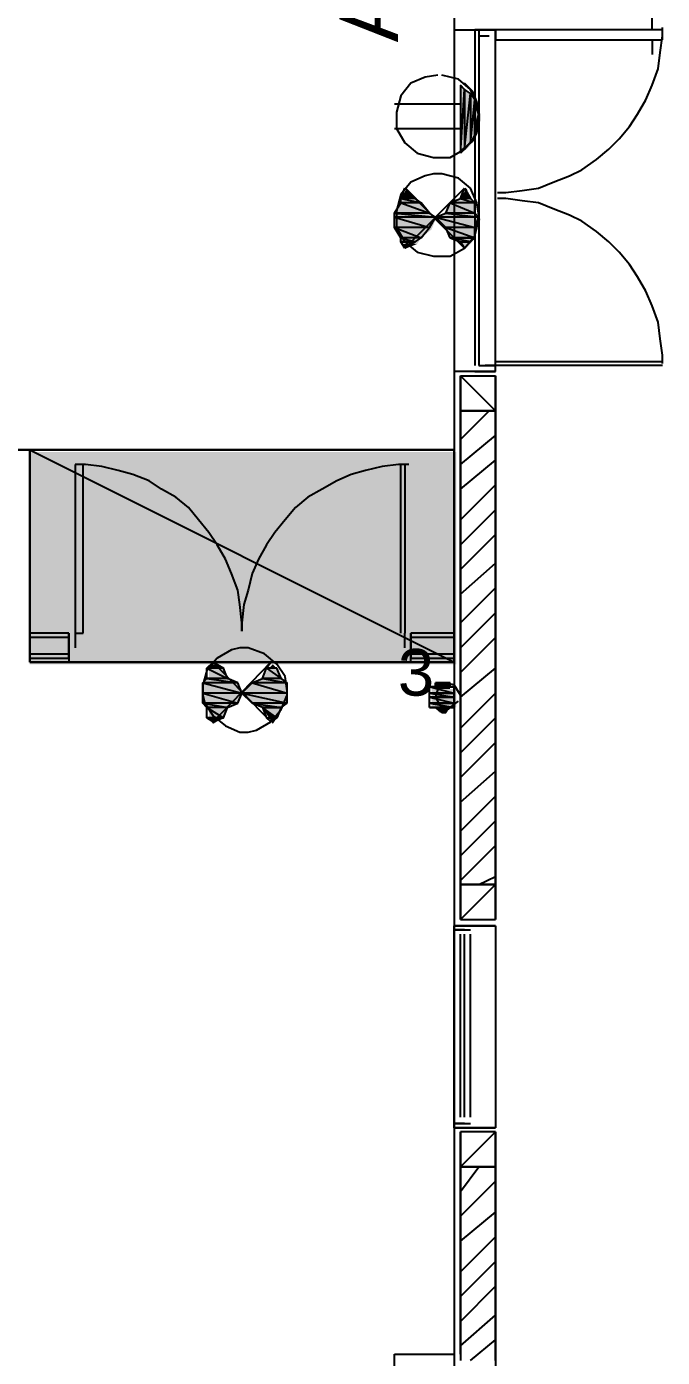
# Model space of a CAD drawing. Header units: millimetres. Extents: x 5 to 415, y 48 to 251.
# Drawn here: x 390.32 to 395.76, y 212.84 to 224.23 of the extents above; entities that cross this region are included whole.
import ezdxf

# ---------------------------------------------------------------- set-up
doc = ezdxf.new("R2010")
doc.units = ezdxf.units.MM
for name, color, linetype in [('H', 7, 'Continuous'), ('P', 7, 'Continuous'), ('T', 7, 'Continuous')]:
    doc.layers.add(name, color=color, linetype=linetype)

msp = doc.modelspace()

# ---------------------------------------------------------------- hatches: boundary and pattern name
at = {"layer": 'H', "linetype": 'Continuous'}
for points in [[(394.035, 223.15), (394.035, 223.732), (394.088, 223.696), (394.088, 223.185), (394.035, 223.15)], [(394.088, 223.185), (394.088, 223.696), (394.123, 223.643), (394.123, 223.22), (394.088, 223.185)], [(394.123, 223.22), (394.123, 223.643), (394.159, 223.608), (394.159, 223.308), (394.123, 223.22)], [(394.159, 223.344), (394.159, 223.555), (394.212, 223.485), (394.212, 223.432), (394.159, 223.344)], [(393.524, 222.762), (393.577, 222.85), (393.665, 222.762), (393.524, 222.762)], [(394.035, 222.762), (394.088, 222.85), (394.123, 222.762), (394.035, 222.762)], [(393.488, 222.638), (393.524, 222.709), (393.7, 222.709), (393.788, 222.638), (393.488, 222.638)], [(393.524, 222.709), (393.524, 222.762), (393.665, 222.762), (393.7, 222.709), (393.524, 222.709)], [(393.912, 222.638), (393.947, 222.709), (394.159, 222.709), (394.159, 222.638), (393.912, 222.638)], [(393.947, 222.709), (394.035, 222.762), (394.123, 222.762), (394.159, 222.709), (393.947, 222.709)], [(393.488, 222.585), (393.488, 222.638), (393.788, 222.638), (393.823, 222.585), (393.488, 222.585)], [(393.488, 222.497), (393.488, 222.585), (393.823, 222.585), (393.788, 222.497), (393.488, 222.497)], [(393.823, 222.585), (393.912, 222.638), (394.159, 222.638), (394.212, 222.585), (393.823, 222.585)], [(393.912, 222.497), (393.823, 222.585), (394.212, 222.585), (394.159, 222.497), (393.912, 222.497)], [(393.524, 222.426), (393.488, 222.497), (393.788, 222.497), (393.7, 222.426), (393.524, 222.426)], [(393.947, 222.426), (393.912, 222.497), (394.159, 222.497), (394.159, 222.426), (393.947, 222.426)], [(393.524, 222.373), (393.524, 222.426), (393.7, 222.426), (393.665, 222.373), (393.524, 222.373)], [(393.577, 222.338), (393.524, 222.373), (393.665, 222.373), (393.577, 222.338)], [(394.088, 222.338), (394.035, 222.373), (393.947, 222.426), (394.123, 222.373), (394.088, 222.338)], [(394.123, 222.373), (393.947, 222.426), (394.159, 222.426), (394.123, 222.373)], [(390.349, 218.775), (390.349, 220.592), (394, 220.592), (394, 218.775), (390.349, 218.775)], [(391.883, 218.74), (391.918, 218.775), (392.007, 218.74), (391.883, 218.74)], [(391.883, 218.652), (391.883, 218.74), (392.007, 218.74), (392.042, 218.652), (391.883, 218.652)], [(392.342, 218.652), (392.395, 218.74), (392.465, 218.74), (392.518, 218.652), (392.342, 218.652)], [(392.395, 218.74), (392.43, 218.775), (392.465, 218.74), (392.395, 218.74)], [(391.83, 218.616), (391.883, 218.652), (392.042, 218.652), (392.13, 218.616), (391.83, 218.616)], [(391.83, 218.528), (391.83, 218.616), (392.13, 218.616), (392.183, 218.528), (391.83, 218.528)], [(392.183, 218.528), (392.254, 218.616), (392.553, 218.616), (392.553, 218.528), (392.183, 218.528)], [(392.254, 218.616), (392.342, 218.652), (392.518, 218.652), (392.553, 218.616), (392.254, 218.616)], [(393.788, 218.528), (393.788, 218.563), (394, 218.563), (394, 218.528), (393.788, 218.528)], [(393.823, 218.563), (393.823, 218.616), (393.947, 218.616), (393.947, 218.563), (393.823, 218.563)], [(391.83, 218.44), (391.83, 218.528), (392.183, 218.528), (392.13, 218.44), (391.83, 218.44)], [(392.254, 218.44), (392.183, 218.528), (392.553, 218.528), (392.553, 218.44), (392.254, 218.44)], [(393.788, 218.475), (393.788, 218.528), (394, 218.528), (394, 218.475), (393.788, 218.475)], [(393.788, 218.44), (393.788, 218.475), (394, 218.475), (394, 218.44), (393.788, 218.44)], [(391.883, 218.405), (391.83, 218.44), (392.13, 218.44), (392.042, 218.405), (391.883, 218.405)], [(391.883, 218.317), (391.883, 218.405), (392.042, 218.405), (392.007, 218.317), (391.883, 218.317)], [(392.342, 218.405), (392.254, 218.44), (392.553, 218.44), (392.518, 218.405), (392.342, 218.405)], [(392.43, 218.264), (392.395, 218.317), (392.342, 218.405), (392.465, 218.317), (392.43, 218.264)], [(392.465, 218.317), (392.342, 218.405), (392.518, 218.405), (392.465, 218.317)], [(393.788, 218.405), (393.788, 218.44), (394, 218.44), (394, 218.405), (393.788, 218.405)], [(393.876, 218.352), (393.823, 218.405), (393.947, 218.405), (393.912, 218.352), (393.876, 218.352)], [(391.918, 218.264), (391.883, 218.317), (392.007, 218.317), (391.918, 218.264)]]:
    msp.add_hatch(color=256, dxfattribs=at).paths.add_polyline_path(points)

# ---------------------------------------------------------------- linework, layer by layer
at = {"layer": 'P'}
for points in [[(393.982, 237.49), (393.982, 220.61)], [(395.676, 224.208), (395.676, 224.331)], [(393.982, 224.208), (394.335, 224.208)], [(394.159, 224.208), (394.159, 221.333)], [(394.159, 224.208), (394.335, 224.208)], [(394.335, 224.208), (394.159, 224.208)], [(394.194, 224.208), (394.194, 221.333)], [(394.194, 224.155), (394.282, 224.155)], [(394.335, 224.208), (394.247, 224.208)], [(394.247, 224.208), (394.335, 224.208)], [(394.335, 221.28), (394.335, 224.208)], [(395.764, 224.208), (394.335, 224.208)], [(394.335, 224.208), (394.335, 224.12)], [(395.746, 224.014), (395.764, 224.155)], [(395.764, 224.155), (395.764, 224.226)], [(395.764, 224.12), (395.764, 224.208)], [(394.335, 224.12), (395.764, 224.12)], [(395.676, 224.12), (395.676, 223.996)], [(395.728, 223.873), (395.746, 224.014)], [(393.735, 223.802), (393.612, 223.749)], [(393.735, 223.802), (393.612, 223.749)], [(393.841, 223.82), (393.735, 223.802)], [(393.841, 223.82), (393.735, 223.802)], [(394.018, 223.785), (393.876, 223.82)], [(394.018, 223.785), (393.876, 223.82)], [(395.676, 223.732), (395.728, 223.873)], [(393.612, 223.749), (393.524, 223.643)], [(393.612, 223.749), (393.524, 223.643)], [(394.123, 223.696), (394.018, 223.785)], [(394.123, 223.696), (394.018, 223.785)], [(394.035, 223.732), (394.035, 223.15)], [(394.07, 223.696), (394.035, 223.732)], [(394.035, 223.732), (394.035, 223.15)], [(394.035, 223.15), (394.07, 223.696)], [(394.035, 223.15), (394.07, 223.696)], [(394.141, 223.679), (394.07, 223.749)], [(394.07, 223.696), (394.07, 223.185)], [(394.07, 223.696), (394.07, 223.185)], [(394.123, 223.661), (394.07, 223.696)], [(394.176, 223.573), (394.123, 223.696)], [(394.176, 223.573), (394.123, 223.696)], [(395.623, 223.608), (395.676, 223.732)], [(393.471, 223.573), (394.035, 223.573)], [(393.524, 223.643), (393.488, 223.502)], [(393.524, 223.643), (393.488, 223.502)], [(394.07, 223.185), (394.123, 223.661)], [(394.07, 223.185), (394.123, 223.661)], [(394.123, 223.661), (394.123, 223.238)], [(394.123, 223.661), (394.123, 223.238)], [(394.159, 223.608), (394.123, 223.661)], [(394.123, 223.238), (394.159, 223.608)], [(394.123, 223.238), (394.159, 223.608)], [(394.176, 223.591), (394.141, 223.679)], [(394.159, 223.608), (394.159, 223.308)], [(394.159, 223.608), (394.159, 223.308)], [(394.159, 223.573), (394.159, 223.608)], [(394.159, 223.308), (394.159, 223.573)], [(394.159, 223.308), (394.159, 223.573)], [(394.159, 223.573), (394.159, 223.361)], [(394.159, 223.573), (394.159, 223.361)], [(394.194, 223.485), (394.159, 223.573)], [(394.194, 223.502), (394.176, 223.591)], [(394.194, 223.502), (394.176, 223.573)], [(394.194, 223.502), (394.176, 223.573)], [(395.552, 223.485), (395.623, 223.608)], [(393.488, 223.502), (393.488, 223.432)], [(393.488, 223.502), (393.488, 223.432)], [(394.159, 223.361), (394.194, 223.485)], [(394.159, 223.361), (394.194, 223.485)], [(394.194, 223.432), (394.194, 223.502)], [(394.194, 223.432), (394.194, 223.502)], [(394.194, 223.414), (394.194, 223.502)], [(394.194, 223.485), (394.194, 223.449)], [(395.482, 223.379), (395.552, 223.485)], [(393.471, 223.361), (394.035, 223.361)], [(393.488, 223.432), (393.488, 223.361)], [(393.488, 223.432), (393.488, 223.361)], [(393.488, 223.361), (393.559, 223.238)], [(393.488, 223.361), (393.559, 223.238)], [(394.194, 223.449), (394.159, 223.361)], [(394.159, 223.291), (394.194, 223.432)], [(394.159, 223.291), (394.194, 223.432)], [(394.159, 223.361), (394.159, 223.308)], [(394.176, 223.326), (394.194, 223.414)], [(395.393, 223.273), (395.482, 223.379)], [(393.559, 223.238), (393.665, 223.15)], [(393.559, 223.238), (393.665, 223.15)], [(394.035, 223.167), (394.141, 223.255)], [(394.07, 223.185), (394.159, 223.291)], [(394.07, 223.185), (394.159, 223.291)], [(394.123, 223.238), (394.07, 223.185)], [(394.159, 223.308), (394.123, 223.238)], [(394.141, 223.255), (394.176, 223.326)], [(395.305, 223.185), (395.393, 223.273)], [(393.665, 223.15), (393.806, 223.114)], [(393.665, 223.15), (393.806, 223.114)], [(393.947, 223.114), (394.07, 223.185)], [(393.947, 223.114), (394.07, 223.185)], [(394.07, 223.185), (394.035, 223.15)], [(395.199, 223.097), (395.305, 223.185)], [(393.806, 223.114), (393.876, 223.114)], [(393.806, 223.114), (393.876, 223.114)], [(393.876, 223.114), (393.947, 223.114)], [(393.876, 223.114), (393.947, 223.114)], [(394.97, 222.956), (395.076, 223.008)], [(395.076, 223.008), (395.199, 223.097)], [(393.612, 222.903), (393.524, 222.797)], [(393.735, 222.956), (393.612, 222.903)], [(393.806, 222.973), (393.735, 222.956)], [(393.876, 222.973), (393.806, 222.973)], [(394.018, 222.938), (393.876, 222.973)], [(394.123, 222.85), (394.018, 222.938)], [(394.705, 222.85), (394.829, 222.903)], [(394.829, 222.903), (394.97, 222.956)], [(393.524, 222.797), (393.488, 222.656)], [(393.524, 222.762), (393.559, 222.85)], [(394.07, 222.338), (393.559, 222.85)], [(393.559, 222.338), (394.07, 222.85)], [(393.559, 222.85), (393.647, 222.762)], [(394.035, 222.762), (394.07, 222.85)], [(394.07, 222.85), (394.123, 222.762)], [(394.176, 222.726), (394.123, 222.85)], [(394.353, 222.814), (394.423, 222.814)], [(394.423, 222.814), (394.564, 222.832)], [(394.564, 222.832), (394.705, 222.85)], [(393.471, 222.638), (393.524, 222.726)], [(393.647, 222.762), (393.524, 222.762)], [(393.647, 222.762), (393.524, 222.762)], [(393.524, 222.762), (393.7, 222.726)], [(393.524, 222.762), (393.7, 222.726)], [(393.524, 222.726), (393.524, 222.762)], [(393.7, 222.726), (393.524, 222.726)], [(393.7, 222.726), (393.524, 222.726)], [(393.524, 222.726), (393.771, 222.638)], [(393.524, 222.726), (393.771, 222.638)], [(393.7, 222.726), (393.647, 222.762)], [(393.771, 222.638), (393.7, 222.726)], [(393.912, 222.638), (393.947, 222.726)], [(393.947, 222.726), (394.035, 222.762)], [(394.159, 222.726), (393.947, 222.726)], [(394.159, 222.726), (393.947, 222.726)], [(393.947, 222.726), (394.159, 222.638)], [(393.947, 222.726), (394.159, 222.638)], [(394.123, 222.762), (394.035, 222.762)], [(394.123, 222.762), (394.035, 222.762)], [(394.035, 222.762), (394.159, 222.726)], [(394.035, 222.762), (394.159, 222.726)], [(394.159, 222.726), (394.123, 222.762)], [(394.159, 222.638), (394.159, 222.726)], [(394.194, 222.62), (394.176, 222.726)], [(394.423, 222.762), (394.353, 222.762)], [(394.564, 222.744), (394.423, 222.762)], [(394.705, 222.726), (394.564, 222.744)], [(394.829, 222.673), (394.705, 222.726)], [(394.97, 222.62), (394.829, 222.673)], [(393.771, 222.638), (393.471, 222.638)], [(393.771, 222.638), (393.471, 222.638)], [(393.471, 222.638), (393.823, 222.603)], [(393.471, 222.638), (393.823, 222.603)], [(393.471, 222.603), (393.471, 222.638)], [(393.823, 222.603), (393.471, 222.603)], [(393.823, 222.603), (393.471, 222.603)], [(393.471, 222.603), (393.771, 222.515)], [(393.471, 222.603), (393.771, 222.515)], [(393.471, 222.515), (393.471, 222.603)], [(393.488, 222.656), (393.488, 222.585)], [(393.488, 222.585), (393.488, 222.515)], [(393.823, 222.603), (393.771, 222.638)], [(393.771, 222.515), (393.823, 222.603)], [(393.823, 222.603), (393.912, 222.638)], [(394.194, 222.603), (393.823, 222.603)], [(394.194, 222.603), (393.823, 222.603)], [(393.823, 222.603), (394.159, 222.515)], [(393.823, 222.603), (394.159, 222.515)], [(393.912, 222.515), (393.823, 222.603)], [(394.159, 222.638), (393.912, 222.638)], [(394.159, 222.638), (393.912, 222.638)], [(393.912, 222.638), (394.194, 222.603)], [(393.912, 222.638), (394.194, 222.603)], [(394.194, 222.603), (394.159, 222.638)], [(394.159, 222.515), (394.194, 222.603)], [(394.159, 222.444), (394.194, 222.585)], [(395.076, 222.568), (394.97, 222.62)], [(395.199, 222.479), (395.076, 222.568)], [(393.771, 222.515), (393.471, 222.515)], [(393.771, 222.515), (393.471, 222.515)], [(393.471, 222.515), (393.7, 222.426)], [(393.471, 222.515), (393.7, 222.426)], [(393.524, 222.426), (393.471, 222.515)], [(393.488, 222.515), (393.559, 222.391)], [(393.7, 222.426), (393.771, 222.515)], [(394.159, 222.515), (393.912, 222.515)], [(394.159, 222.515), (393.912, 222.515)], [(393.912, 222.515), (394.159, 222.426)], [(393.912, 222.515), (394.159, 222.426)], [(393.947, 222.426), (393.912, 222.515)], [(394.07, 222.338), (394.159, 222.444)], [(394.159, 222.426), (394.159, 222.515)], [(395.305, 222.391), (395.199, 222.479)], [(393.7, 222.426), (393.524, 222.426)], [(393.7, 222.426), (393.524, 222.426)], [(393.524, 222.426), (393.647, 222.391)], [(393.524, 222.426), (393.647, 222.391)], [(393.524, 222.391), (393.524, 222.426)], [(393.524, 222.391), (393.647, 222.391)], [(393.559, 222.338), (393.524, 222.391)], [(393.647, 222.391), (393.524, 222.391)], [(393.559, 222.391), (393.665, 222.303)], [(393.647, 222.391), (393.559, 222.338)], [(393.647, 222.391), (393.7, 222.426)], [(394.159, 222.426), (393.947, 222.426)], [(393.947, 222.426), (394.035, 222.391)], [(394.123, 222.391), (393.947, 222.426)], [(393.947, 222.426), (394.159, 222.426)], [(394.123, 222.391), (393.947, 222.426)], [(393.947, 222.268), (394.07, 222.338)], [(394.035, 222.391), (394.123, 222.391)], [(394.035, 222.391), (394.123, 222.391)], [(394.07, 222.338), (394.035, 222.391)], [(394.123, 222.391), (394.07, 222.338)], [(394.159, 222.426), (394.123, 222.391)], [(395.393, 222.303), (395.305, 222.391)], [(393.665, 222.303), (393.806, 222.268)], [(393.806, 222.268), (393.876, 222.268)], [(393.876, 222.268), (393.947, 222.268)], [(395.482, 222.197), (395.393, 222.303)], [(395.552, 222.091), (395.482, 222.197)], [(395.623, 221.968), (395.552, 222.091)], [(395.676, 221.844), (395.623, 221.968)], [(395.728, 221.703), (395.676, 221.844)], [(395.746, 221.562), (395.728, 221.703)], [(395.764, 221.421), (395.746, 221.562)], [(395.764, 221.35), (395.764, 221.421)], [(394.194, 221.333), (394.282, 221.333)], [(394.335, 221.333), (394.247, 221.333)], [(394.247, 221.333), (394.335, 221.333)], [(394.335, 221.368), (395.764, 221.368)], [(395.764, 221.333), (394.335, 221.333)], [(394.335, 221.28), (393.982, 221.28)], [(393.982, 221.245), (393.982, 216.588)], [(394.035, 216.588), (394.035, 221.245)], [(394.035, 221.245), (394.335, 220.945)], [(394.035, 220.945), (394.035, 221.245)], [(394.035, 221.245), (394.335, 221.245)], [(394.035, 221.245), (394.335, 221.245)], [(394.035, 221.245), (394.035, 220.945)], [(394.159, 221.28), (394.335, 221.28)], [(394.335, 221.28), (394.159, 221.28)], [(394.335, 216.588), (394.335, 221.245)], [(394.335, 221.245), (394.335, 216.588)], [(394.335, 221.245), (394.335, 220.945)], [(394.335, 220.945), (394.335, 221.245)], [(394.035, 220.698), (394.282, 220.945)], [(394.335, 220.945), (394.035, 220.945)], [(394.035, 220.945), (394.035, 216.888)], [(394.335, 220.945), (394.035, 220.945)], [(394.035, 220.945), (394.335, 220.945)], [(394.335, 216.888), (394.335, 220.945)], [(394.035, 220.486), (394.335, 220.733)], [(393.982, 220.61), (308.134, 220.61)], [(367.524, 220.61), (390.349, 220.61)], [(390.349, 220.61), (385.904, 220.61)], [(390.349, 220.61), (386.239, 220.61)], [(393.982, 220.61), (390.349, 220.61)], [(390.349, 220.61), (393.982, 218.793)], [(390.349, 220.61), (393.982, 218.793)], [(390.349, 218.793), (390.349, 220.61)], [(390.349, 220.61), (390.349, 218.793)], [(390.349, 220.61), (393.982, 220.61)], [(390.349, 218.793), (390.349, 220.61)], [(390.349, 218.793), (390.349, 220.61)], [(390.349, 218.793), (390.349, 220.61)], [(393.982, 218.793), (393.982, 220.61)], [(393.982, 220.61), (393.982, 218.793)], [(394.035, 220.274), (394.335, 220.521)], [(390.807, 220.486), (390.737, 220.486)], [(390.737, 220.486), (390.737, 219.04)], [(390.825, 220.486), (390.754, 220.486)], [(390.807, 219.04), (390.807, 220.486)], [(390.966, 220.468), (390.825, 220.486)], [(391.107, 220.433), (390.966, 220.468)], [(391.231, 220.398), (391.107, 220.433)], [(391.372, 220.345), (391.231, 220.398)], [(393.1, 220.398), (392.977, 220.345)], [(393.224, 220.433), (393.1, 220.398)], [(393.365, 220.468), (393.224, 220.433)], [(393.506, 220.486), (393.365, 220.468)], [(393.594, 220.486), (393.506, 220.486)], [(393.524, 219.04), (393.524, 220.486)], [(393.524, 219.04), (393.524, 220.486)], [(393.559, 220.486), (393.559, 219.04)], [(393.559, 220.486), (393.559, 219.04)], [(391.478, 220.274), (391.372, 220.345)], [(391.601, 220.204), (391.478, 220.274)], [(392.853, 220.274), (392.73, 220.204)], [(392.977, 220.345), (392.853, 220.274)], [(394.035, 220.01), (394.335, 220.31)], [(391.707, 220.116), (391.601, 220.204)], [(392.73, 220.204), (392.624, 220.116)], [(391.795, 220.01), (391.707, 220.116)], [(392.624, 220.116), (392.536, 220.01)], [(394.035, 219.798), (394.335, 220.098)], [(391.883, 219.904), (391.795, 220.01)], [(392.536, 220.01), (392.448, 219.904)], [(391.954, 219.798), (391.883, 219.904)], [(392.448, 219.904), (392.377, 219.798)], [(394.035, 219.587), (394.335, 219.886)], [(392.024, 219.675), (391.954, 219.798)], [(392.377, 219.798), (392.307, 219.675)], [(392.077, 219.551), (392.024, 219.675)], [(392.307, 219.675), (392.254, 219.551)], [(394.035, 219.375), (394.335, 219.639)], [(392.13, 219.41), (392.077, 219.551)], [(392.254, 219.551), (392.218, 219.41)], [(392.148, 219.287), (392.13, 219.41)], [(392.218, 219.41), (392.183, 219.287)], [(394.035, 219.128), (394.335, 219.428)], [(392.165, 219.128), (392.148, 219.287)], [(392.183, 219.287), (392.165, 219.128)], [(392.165, 219.057), (392.165, 219.128)], [(392.165, 219.128), (392.165, 219.057)], [(394.035, 218.916), (394.335, 219.216)], [(390.684, 219.04), (390.349, 219.04)], [(390.684, 219.04), (390.349, 219.04)], [(390.684, 218.828), (390.684, 219.04)], [(390.684, 219.04), (390.684, 218.828)], [(390.684, 218.828), (390.684, 219.04)], [(390.684, 218.916), (390.684, 219.04)], [(390.684, 219.04), (390.684, 218.793)], [(390.684, 218.828), (390.684, 219.04)], [(390.684, 218.828), (390.684, 219.04)], [(390.737, 219.04), (390.807, 219.04)], [(390.737, 219.04), (390.737, 218.916)], [(393.559, 218.916), (393.559, 219.04)], [(393.612, 219.04), (393.612, 218.916)], [(393.612, 219.04), (393.612, 218.828)], [(393.612, 218.793), (393.612, 219.04)], [(393.612, 219.04), (393.612, 218.828)], [(393.982, 219.04), (393.612, 219.04)], [(393.982, 219.04), (393.612, 219.04)], [(390.684, 219.004), (390.349, 219.004)], [(392.077, 218.899), (391.954, 218.828)], [(392.148, 218.916), (392.077, 218.899)], [(392.218, 218.916), (392.148, 218.916)], [(392.359, 218.863), (392.218, 218.916)], [(393.982, 219.004), (393.612, 219.004)], [(393.982, 218.863), (393.982, 219.004)], [(394.035, 218.705), (394.335, 219.004)], [(390.349, 218.863), (390.684, 218.863)], [(390.349, 218.828), (390.684, 218.828)], [(393.982, 218.793), (390.349, 218.793)], [(390.349, 218.793), (393.982, 218.793)], [(393.982, 218.793), (390.349, 218.793)], [(390.349, 218.793), (390.684, 218.793)], [(391.954, 218.828), (391.866, 218.722)], [(391.866, 218.74), (391.918, 218.793)], [(392.412, 218.281), (391.918, 218.793)], [(391.918, 218.281), (392.412, 218.793)], [(391.918, 218.793), (392.007, 218.74)], [(392.465, 218.775), (392.359, 218.863)], [(392.412, 218.793), (392.377, 218.74)], [(392.377, 218.74), (392.412, 218.793)], [(393.612, 218.863), (393.982, 218.863)], [(393.612, 218.828), (393.982, 218.828)], [(393.612, 218.793), (393.982, 218.793)], [(393.982, 218.793), (393.982, 218.863)], [(393.982, 218.793), (393.982, 124.46)], [(391.866, 218.722), (391.83, 218.599)], [(392.007, 218.74), (391.866, 218.74)], [(392.007, 218.74), (391.866, 218.74)], [(391.866, 218.74), (392.042, 218.652)], [(391.866, 218.74), (392.042, 218.652)], [(391.866, 218.652), (391.866, 218.74)], [(392.042, 218.652), (392.007, 218.74)], [(392.342, 218.652), (392.377, 218.74)], [(392.465, 218.74), (392.377, 218.74)], [(392.377, 218.74), (392.501, 218.652)], [(392.377, 218.74), (392.501, 218.652)], [(392.536, 218.669), (392.465, 218.775)], [(392.501, 218.652), (392.465, 218.74)], [(394.035, 218.493), (394.335, 218.74)], [(391.83, 218.616), (391.866, 218.652)], [(392.13, 218.616), (391.83, 218.616)], [(392.13, 218.616), (391.83, 218.616)], [(391.83, 218.616), (392.165, 218.528)], [(391.83, 218.616), (392.165, 218.528)], [(391.83, 218.528), (391.83, 218.616)], [(391.83, 218.599), (391.83, 218.511)], [(392.042, 218.652), (391.866, 218.652)], [(392.042, 218.652), (391.866, 218.652)], [(391.866, 218.652), (392.13, 218.616)], [(391.866, 218.652), (392.13, 218.616)], [(392.13, 218.616), (392.042, 218.652)], [(392.165, 218.528), (392.13, 218.616)], [(392.165, 218.528), (392.254, 218.616)], [(392.254, 218.616), (392.342, 218.652)], [(392.553, 218.616), (392.254, 218.616)], [(392.553, 218.616), (392.254, 218.616)], [(392.254, 218.616), (392.553, 218.528)], [(392.254, 218.616), (392.553, 218.528)], [(392.501, 218.652), (392.342, 218.652)], [(392.501, 218.652), (392.342, 218.652)], [(392.342, 218.652), (392.553, 218.616)], [(392.342, 218.652), (392.553, 218.616)], [(392.553, 218.616), (392.501, 218.652)], [(392.553, 218.546), (392.536, 218.669)], [(392.553, 218.528), (392.553, 218.616)], [(393.982, 218.581), (393.771, 218.581)], [(393.771, 218.581), (393.823, 218.581)], [(393.982, 218.581), (393.771, 218.581)], [(393.771, 218.581), (393.982, 218.581)], [(393.771, 218.581), (393.982, 218.581)], [(393.982, 218.581), (393.771, 218.581)], [(393.982, 218.581), (393.771, 218.581)], [(393.771, 218.581), (393.982, 218.528)], [(393.771, 218.581), (393.982, 218.528)], [(393.771, 218.528), (393.771, 218.581)], [(393.947, 218.616), (393.823, 218.616)], [(393.823, 218.616), (393.859, 218.616)], [(393.947, 218.616), (393.823, 218.616)], [(393.823, 218.616), (393.947, 218.581)], [(393.823, 218.616), (393.947, 218.581)], [(393.823, 218.581), (393.823, 218.616)], [(393.947, 218.581), (393.823, 218.581)], [(393.947, 218.581), (393.823, 218.581)], [(393.823, 218.581), (393.982, 218.581)], [(393.823, 218.581), (393.982, 218.581)], [(393.841, 218.563), (393.823, 218.493)], [(393.894, 218.616), (393.841, 218.563)], [(393.859, 218.616), (393.912, 218.616)], [(393.912, 218.616), (393.859, 218.616)], [(393.912, 218.616), (393.859, 218.616)], [(393.859, 218.616), (393.912, 218.616)], [(393.859, 218.616), (393.947, 218.616)], [(393.982, 218.599), (393.894, 218.616)], [(393.912, 218.616), (393.947, 218.616)], [(393.947, 218.616), (393.912, 218.616)], [(393.947, 218.581), (393.947, 218.616)], [(393.982, 218.581), (393.947, 218.581)], [(394.035, 218.511), (393.982, 218.599)], [(393.982, 218.581), (393.982, 218.581)], [(393.982, 218.581), (393.982, 218.581)], [(393.982, 218.528), (393.982, 218.581)], [(392.165, 218.528), (391.83, 218.528)], [(392.165, 218.528), (391.83, 218.528)], [(391.83, 218.528), (392.13, 218.44)], [(391.83, 218.528), (392.13, 218.44)], [(391.83, 218.44), (391.83, 218.528)], [(391.83, 218.511), (391.848, 218.44)], [(392.13, 218.44), (392.165, 218.528)], [(392.553, 218.528), (392.165, 218.528)], [(392.553, 218.528), (392.165, 218.528)], [(392.165, 218.528), (392.553, 218.44)], [(392.165, 218.528), (392.553, 218.44)], [(392.254, 218.44), (392.165, 218.528)], [(392.501, 218.387), (392.553, 218.511)], [(392.553, 218.44), (392.553, 218.528)], [(393.982, 218.528), (393.771, 218.528)], [(393.982, 218.528), (393.771, 218.528)], [(393.771, 218.528), (393.982, 218.528)], [(393.771, 218.528), (393.982, 218.528)], [(393.982, 218.528), (393.771, 218.528)], [(393.982, 218.528), (393.771, 218.528)], [(393.771, 218.528), (393.982, 218.493)], [(393.771, 218.528), (393.982, 218.493)], [(393.771, 218.493), (393.771, 218.528)], [(393.982, 218.493), (393.771, 218.493)], [(393.982, 218.493), (393.771, 218.493)], [(393.771, 218.493), (393.982, 218.493)], [(393.771, 218.493), (393.982, 218.493)], [(393.982, 218.493), (393.771, 218.493)], [(393.982, 218.493), (393.771, 218.493)], [(393.771, 218.493), (393.982, 218.44)], [(393.771, 218.493), (393.982, 218.44)], [(393.771, 218.44), (393.771, 218.493)], [(393.823, 218.493), (393.859, 218.422)], [(393.947, 218.405), (394.018, 218.458)], [(393.982, 218.528), (393.982, 218.528)], [(393.982, 218.528), (393.982, 218.528)], [(393.982, 218.493), (393.982, 218.528)], [(393.982, 218.493), (393.982, 218.493)], [(393.982, 218.493), (393.982, 218.493)], [(393.982, 218.44), (393.982, 218.493)], [(394.035, 218.228), (394.335, 218.528)], [(392.13, 218.44), (391.83, 218.44)], [(392.13, 218.44), (391.83, 218.44)], [(391.83, 218.44), (392.042, 218.405)], [(391.83, 218.44), (392.042, 218.405)], [(391.866, 218.405), (391.83, 218.44)], [(391.848, 218.44), (391.918, 218.334)], [(392.042, 218.405), (391.866, 218.405)], [(392.042, 218.405), (391.866, 218.405)], [(391.866, 218.405), (392.007, 218.317)], [(391.866, 218.405), (392.007, 218.317)], [(391.866, 218.317), (391.866, 218.405)], [(391.918, 218.334), (392.024, 218.246)], [(392.007, 218.317), (392.042, 218.405)], [(392.042, 218.405), (392.13, 218.44)], [(392.553, 218.44), (392.254, 218.44)], [(392.553, 218.44), (392.254, 218.44)], [(392.254, 218.44), (392.501, 218.405)], [(392.254, 218.44), (392.501, 218.405)], [(392.342, 218.405), (392.254, 218.44)], [(392.501, 218.405), (392.342, 218.405)], [(392.342, 218.405), (392.377, 218.317)], [(392.465, 218.317), (392.342, 218.405)], [(392.342, 218.405), (392.501, 218.405)], [(392.465, 218.317), (392.342, 218.405)], [(392.412, 218.281), (392.501, 218.387)], [(392.501, 218.405), (392.465, 218.317)], [(392.501, 218.405), (392.553, 218.44)], [(393.982, 218.44), (393.771, 218.44)], [(393.982, 218.44), (393.771, 218.44)], [(393.771, 218.44), (393.982, 218.44)], [(393.771, 218.44), (393.982, 218.44)], [(393.982, 218.44), (393.771, 218.44)], [(393.982, 218.44), (393.771, 218.44)], [(393.771, 218.44), (393.982, 218.405)], [(393.771, 218.44), (393.982, 218.405)], [(393.771, 218.405), (393.771, 218.44)], [(393.982, 218.405), (393.771, 218.405)], [(393.982, 218.405), (393.771, 218.405)], [(393.771, 218.405), (393.947, 218.405)], [(393.771, 218.405), (393.947, 218.405)], [(393.823, 218.405), (393.771, 218.405)], [(393.947, 218.405), (393.823, 218.405)], [(393.947, 218.405), (393.823, 218.405)], [(393.823, 218.405), (393.947, 218.405)], [(393.823, 218.405), (393.947, 218.405)], [(393.947, 218.405), (393.823, 218.405)], [(393.947, 218.405), (393.823, 218.405)], [(393.823, 218.405), (393.912, 218.369)], [(393.823, 218.405), (393.912, 218.369)], [(393.859, 218.369), (393.823, 218.405)], [(393.859, 218.422), (393.947, 218.405)], [(393.912, 218.369), (393.859, 218.369)], [(393.859, 218.369), (393.912, 218.369)], [(393.912, 218.369), (393.859, 218.369)], [(393.912, 218.369), (393.947, 218.405)], [(393.912, 218.369), (393.912, 218.369)], [(393.912, 218.369), (393.912, 218.369)], [(393.947, 218.405), (393.982, 218.405)], [(393.947, 218.405), (393.947, 218.405)], [(393.947, 218.405), (393.947, 218.405)], [(393.982, 218.44), (393.982, 218.44)], [(393.982, 218.44), (393.982, 218.44)], [(393.982, 218.405), (393.982, 218.44)], [(391.866, 218.317), (392.007, 218.317)], [(391.918, 218.281), (391.866, 218.317)], [(392.007, 218.317), (391.866, 218.317)], [(392.007, 218.317), (391.918, 218.281)], [(392.024, 218.246), (392.148, 218.193)], [(392.289, 218.211), (392.412, 218.281)], [(392.377, 218.317), (392.465, 218.317)], [(392.377, 218.317), (392.465, 218.317)], [(392.412, 218.281), (392.377, 218.317)], [(392.465, 218.317), (392.412, 218.281)], [(394.035, 218.017), (394.335, 218.317)], [(392.148, 218.193), (392.218, 218.193)], [(392.218, 218.193), (392.289, 218.211)], [(394.035, 217.805), (394.335, 218.105)], [(394.035, 217.593), (394.335, 217.858)], [(394.035, 217.346), (394.335, 217.646)], [(394.035, 217.135), (394.335, 217.435)], [(394.035, 216.923), (394.335, 217.223)], [(394.035, 216.888), (394.335, 216.888)], [(394.335, 216.888), (394.035, 216.588)], [(394.335, 216.888), (394.035, 216.888)], [(394.035, 216.888), (394.035, 216.588)], [(394.035, 216.888), (394.335, 216.888)], [(394.035, 216.588), (394.035, 216.888)], [(394.194, 216.888), (394.335, 216.958)], [(394.335, 216.588), (394.335, 216.888)], [(394.335, 216.888), (394.335, 216.588)], [(393.982, 214.806), (393.982, 216.535)], [(393.982, 216.535), (394.123, 216.535)], [(394.123, 216.535), (393.982, 216.535)], [(394.035, 216.588), (394.335, 216.588)], [(394.035, 216.588), (394.335, 216.588)], [(394.123, 216.535), (394.335, 216.535)], [(394.335, 216.535), (394.123, 216.535)], [(394.335, 216.535), (394.335, 214.806)], [(393.982, 216.5), (394.123, 216.5)], [(394.07, 216.5), (393.982, 216.5)], [(393.982, 214.895), (393.982, 216.464)], [(394.035, 214.895), (394.035, 216.464)], [(394.035, 214.895), (394.035, 216.464)], [(394.035, 214.895), (394.035, 216.464)], [(394.07, 214.895), (394.07, 216.464)], [(394.07, 214.895), (394.07, 216.464)], [(394.07, 214.895), (394.07, 216.464)], [(394.123, 214.895), (394.123, 216.464)], [(393.982, 214.842), (394.123, 214.842)], [(393.982, 214.842), (394.123, 214.842)], [(394.07, 214.842), (393.982, 214.842)], [(394.123, 214.806), (393.982, 214.806)], [(393.982, 214.806), (394.123, 214.806)], [(394.335, 214.806), (394.123, 214.806)], [(394.123, 214.806), (394.335, 214.806)], [(393.982, 214.771), (393.982, 212.866)], [(394.035, 212.866), (394.035, 214.771)], [(394.335, 214.771), (394.035, 214.471)], [(394.335, 214.771), (394.035, 214.771)], [(394.035, 214.771), (394.035, 214.471)], [(394.335, 214.771), (394.035, 214.771)], [(394.035, 214.471), (394.035, 214.771)], [(394.335, 212.866), (394.335, 214.771)], [(394.335, 214.771), (394.335, 212.866)], [(394.335, 214.471), (394.335, 214.771)], [(394.335, 214.771), (394.335, 214.471)], [(394.035, 214.26), (394.194, 214.471)], [(394.335, 214.471), (394.035, 214.471)], [(394.035, 214.471), (394.035, 212.813)], [(394.035, 214.471), (394.335, 214.471)], [(394.335, 214.471), (394.035, 214.471)], [(394.335, 212.813), (394.335, 214.471)], [(394.035, 214.048), (394.335, 214.348)], [(394.035, 213.836), (394.335, 214.083)], [(394.035, 213.572), (394.335, 213.872)], [(394.035, 213.36), (394.335, 213.66)], [(394.035, 213.148), (394.335, 213.448)], [(394.035, 212.937), (394.335, 213.201)], [(394.123, 212.813), (394.335, 212.99)], [(393.471, 212.019), (393.471, 212.866)], [(393.471, 212.866), (393.982, 212.866)], [(394.335, 212.866), (394.335, 212.019)]]:
    msp.add_lwpolyline(points, dxfattribs=at)

# ---------------------------------------------------------------- texts
at = {"layer": 'T', "insert": (393, 224.1), "char_height": 0.5, "attachment_point": 1, "rotation": 90}
msp.add_mtext('{\\fArial|b0|i0|c0|p18;AIR}', dxfattribs=at)
at = {"layer": 'T', "insert": (393.5, 218.5), "char_height": 0.4, "attachment_point": 7}
msp.add_mtext('{\\fArial|b0|i0|c0|p18;3}', dxfattribs=at)

doc.saveas('drawing.dxf')
